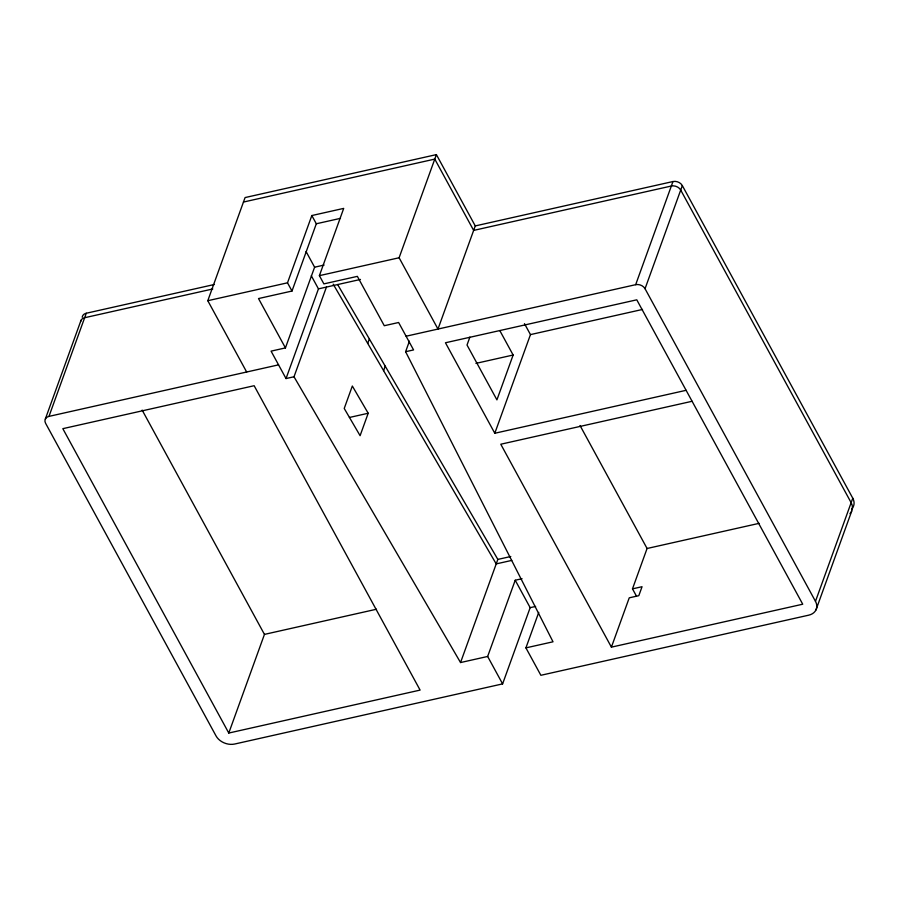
<?xml version="1.0" encoding="UTF-8"?>
<svg xmlns="http://www.w3.org/2000/svg" width="899" height="899" viewBox="0 0 899 899"><rect width="100%" height="100%" fill="white"/><g stroke="black" fill="none" stroke-linecap="round" stroke-linejoin="round"><path stroke-width="1.35" d="M45.343 419.001L81.011 320.347M522.049 578.698L515.217 580.237L530.163 607.657L502.608 683.892L234.763 744.012A14.451 10.867 19.9 0 1 216.03 735.91L45.591 423.294A7.226 5.428 19.9 0 1 48.973 416.383L86.27 313.245L214.423 284.477M246.663 372.006L207.793 300.704L245.079 197.566L436.397 154.617L475.268 225.919L437.982 329.056L399.111 257.755L436.397 154.617M326.427 287.084L294.007 376.771L286.028 378.558L271.082 351.138L285.433 347.913L258.519 298.558L291.995 291.04L287.511 282.814L311.829 215.546L343.71 208.388L319.392 275.656L323.876 283.882L357.364 276.364L384.278 325.719L398.617 322.505L413.574 349.925L405.606 351.711L553.02 641.796L525.915 647.876L540.872 675.295L808.707 615.174A14.451 10.867 19.9 0 0 815.483 601.341L852.769 498.203L682.33 185.587A7.226 5.428 19.9 0 0 672.958 181.542L475.268 225.919M291.995 291.04L316.313 223.772L311.829 215.546M285.433 347.913L314.605 267.194L306.076 251.54M286.028 378.558L318.448 288.871L311.301 275.757M367.736 343.429L369.354 338.945M228.784 733.045L62.829 428.666L254.147 385.716L420.103 690.095L228.784 733.045L264.452 634.391L142.166 410.113M368.197 413.248L360.094 435.678L344.227 408.461L352.329 386.031L368.197 413.248L349.408 417.473M383.603 370.646L385.222 366.163M405.606 351.711L409.416 341.159M469.885 337.114L467.019 345.025L496.922 399.864L513.138 355.026L499.844 330.652M686.106 390.312L494.798 433.262L530.466 334.608L524.477 323.64M515.217 580.237L487.651 656.461L460.546 662.552L497.844 559.414L337.631 284.511M406.101 336.215L635.672 284.68L672.958 181.542M815.483 601.341L645.044 288.725L682.33 185.587M525.915 647.876L538.748 612.388M494.798 433.262L445.454 342.766L636.773 299.817L802.728 604.207L611.41 647.145L629.244 597.824L638.807 595.677L642.055 586.71L632.491 588.856L636.481 596.161M632.491 588.856L647.078 548.491L580.024 425.508M815.977 609.938L851.645 511.284M243.46 202.05L434.779 159.101L473.649 230.402L671.339 186.026A7.226 5.428 19.9 0 1 680.712 190.071L851.151 502.687A14.451 10.867 19.9 0 1 849.948 513.61M316.313 223.772L340.451 218.356M212.805 288.961L84.641 317.729A7.226 5.428 19.9 0 0 80.618 321.707M314.605 267.194L324.089 265.07M207.793 300.704L287.511 282.814M319.392 275.656L399.111 257.755M318.448 288.871L360.454 279.443M48.973 416.383L278.555 364.848M530.466 334.608L642.515 309.447M475.942 363.376L513.138 355.026M692.095 401.28L500.777 444.23L611.41 647.145M497.844 559.414L510.789 556.503M511.767 560.403L496.214 563.898L333.192 284.163M264.452 634.391L376.501 609.23M647.078 548.491L759.138 523.342M530.163 607.657L535.635 606.432M294.007 376.771L460.546 662.552M487.651 656.461L502.608 683.892M635.672 284.68A7.226 5.428 19.9 0 1 645.044 288.725M82.236 317.223A7.226 5.428 19.9 0 1 86.27 313.245M852.769 498.203A14.451 10.867 19.9 0 1 851.567 509.126"/></g></svg>
